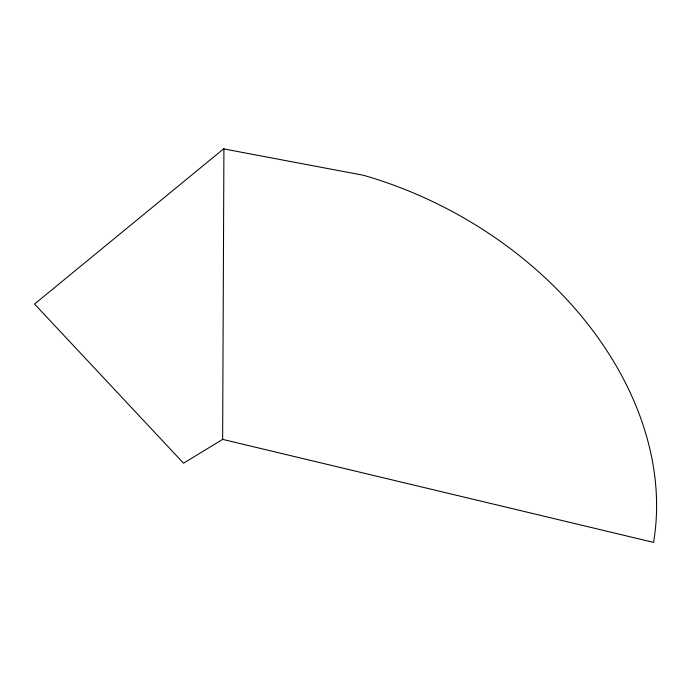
<?xml version="1.0" encoding="UTF-8"?>
<svg xmlns="http://www.w3.org/2000/svg" width="691" height="691" viewBox="0 0 691 691"><rect width="100%" height="100%" fill="white"/><g stroke="black" fill="none" stroke-linecap="round" stroke-linejoin="round"><path stroke-width="1.04" d="M222.632 439.381L223.919 148.608L34.55 304.049L183.53 463.212L222.632 439.381L653.548 542.392A346.554 262.39 27.7 0 0 363.388 175.255L223.815 148.919"/></g></svg>
